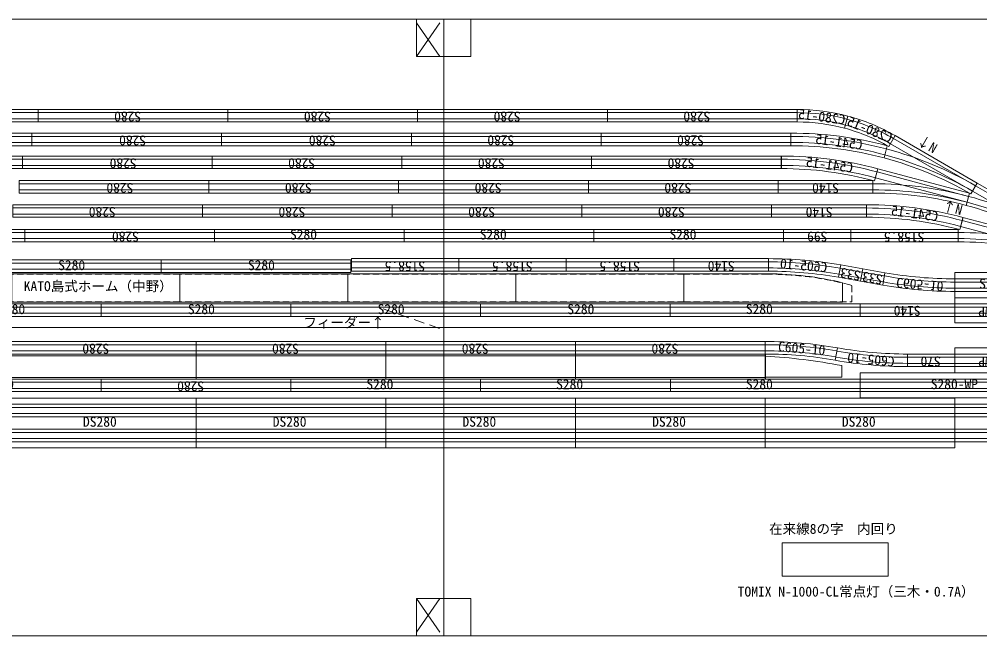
# Model space of a CAD drawing. Units: millimetres, scale not verified. Extents: x -3071 to 7470, y -7531 to 4357.
# Drawn here: x 1016 to 2434, y -3271 to -2361 of the extents above; entities that cross this region are included whole.
import ezdxf
from ezdxf.enums import TextEntityAlignment as Align

# ---------------------------------------------------------------- set-up
doc = ezdxf.new("R2010")
doc.units = ezdxf.units.MM
doc.header["$LTSCALE"] = 8
doc.linetypes.add('DASHED1', pattern=[1.8, 1.2, -0.6])
doc.linetypes.add('DASHED2', pattern=[3, 2, -1])
for name, color, linetype, lineweight in [('0-0', 7, 'Continuous', 9), ('0-7', 4, 'Continuous', 9), ('0-8', 3, 'Continuous', 9), ('0-A', 3, 'Continuous', 9)]:
    doc.layers.add(name, color=color, linetype=linetype, lineweight=lineweight)
doc.styles.add('ＭＳ ゴシック', font='')
doc.styles.get('ＭＳ ゴシック').set_extended_font_data('MS Gothic')

# ---------------------------------------------------------------- blocks, each defined once
blk = doc.blocks.new('2人掛け机共通')
at = {"layer": '0-7'}
for p, q in [((1164, 400), (1164, 455)), ((1204, 400), (1164, 400))]:
    blk.add_line(p, q, dxfattribs=at)
at = {"layer": '0-7', "color": 6}
blk.add_lwpolyline([(0, 0), (1204, 0), (1204, 455), (0, 455)], close=True, dxfattribs=at)
at = {"layer": '0-7'}
blk.add_lwpolyline([(40, 455), (40, 400), (0, 400)], dxfattribs=at)
blk = doc.blocks.new('N_TOMIX _ DS280')
at = {"layer": '0-0', "color": 3}
for p, q in [((0, 64.25), (280, 64.25)), ((0, -8.75), (280, -8.75))]:
    blk.add_line(p, q, dxfattribs=at)
at = {"layer": '0-0'}
for p, q in [((0, 64.25), (0, -8.75)), ((280, 64.25), (280, -8.75)), ((0, 55.5), (280, 55.5)), ((0, 37), (280, 37)), ((0, 18.5), (280, 18.5)), ((0, 0), (280, 0))]:
    blk.add_line(p, q, dxfattribs=at)
at = {"layer": '0-0', "color": 2}
for p, q in [((0, 50.75), (280, 50.75)), ((0, 41.75), (280, 41.75)), ((0, 13.75), (280, 13.75)), ((0, 4.75), (280, 4.75))]:
    blk.add_line(p, q, dxfattribs=at)
at = {"layer": '0-0', "color": 3, "style": 'ＭＳ ゴシック'}
blk.add_text('DS280', height=14.66, dxfattribs=at).set_placement((113.139, 17.814), align=Align.BOTTOM_LEFT)
blk = doc.blocks.new('N_TOMIX _ C280-15')
at = {"layer": '0-0'}
for p, q in [((0, 0), (0, 18.5)), ((70.075, -9.226), (74.863, 8.644))]:
    blk.add_line(p, q, dxfattribs=at)
for radius in [289.25, 270.75]:
    blk.add_arc((0, -270.75), radius, 75, 90, dxfattribs=at)
at = {"layer": '0-0', "color": 2}
for radius in [284.5, 275.5]:
    blk.add_arc((0, -270.75), radius, 75, 90, dxfattribs=at)
at = {"layer": '0-0', "color": 3, "style": 'ＭＳ ゴシック'}
blk.add_text('C280-15', height=14.66, rotation=352.5, dxfattribs=at).set_placement((0.716, 0.671), align=Align.BOTTOM_LEFT)
blk = doc.blocks.new('N_TOMIX _ S140')
at = {"layer": '0-0'}
for p, q in [((0, 18.5), (0, 0)), ((0, 18.5), (140, 18.5)), ((140, 18.5), (140, 0)), ((0, 0), (140, 0))]:
    blk.add_line(p, q, dxfattribs=at)
at = {"layer": '0-0', "color": 2}
for p, q in [((0, 13.75), (140, 13.75)), ((0, 4.75), (140, 4.75))]:
    blk.add_line(p, q, dxfattribs=at)
at = {"layer": '0-0', "color": 3, "style": 'ＭＳ ゴシック'}
blk.add_text('S140', height=14.66, dxfattribs=at).set_placement((49.909, -0.795), align=Align.BOTTOM_LEFT)
blk = doc.blocks.new('N_TOMIX _ S280(1)')
at = {"layer": '0-0'}
for p, q in [((0, 18.5), (280, 18.5)), ((0, 18.5), (0, 0)), ((280, 18.5), (280, 0)), ((0, 0), (280, 0))]:
    blk.add_line(p, q, dxfattribs=at)
at = {"layer": '0-0', "color": 2}
for p, q in [((0, 13.75), (280, 13.75)), ((0, 4.75), (280, 4.75))]:
    blk.add_line(p, q, dxfattribs=at)
at = {"layer": '0-0', "color": 3, "style": 'ＭＳ ゴシック'}
blk.add_text('S280', height=14.66, dxfattribs=at).set_placement((127.953, -0.977), align=Align.BOTTOM_LEFT)
blk = doc.blocks.new('N_TOMIX _ S158.5(1)')
at = {"layer": '0-0'}
for p, q in [((0, 18.5), (0, 0)), ((0, 18.5), (158.5, 18.5)), ((158.5, 18.5), (158.5, 0)), ((0, 0), (158.5, 0))]:
    blk.add_line(p, q, dxfattribs=at)
at = {"layer": '0-0', "color": 2}
for p, q in [((0, 13.75), (158.5, 13.75)), ((0, 4.75), (158.5, 4.75))]:
    blk.add_line(p, q, dxfattribs=at)
at = {"layer": '0-0', "color": 3, "style": 'ＭＳ ゴシック'}
blk.add_text('S158.5', height=14.66, dxfattribs=at).set_placement((49.769, -0.322), align=Align.BOTTOM_LEFT)
blk = doc.blocks.new('N_TOMIX _ S99')
at = {"layer": '0-0'}
for p, q in [((0, 18.5), (0, 0)), ((0, 18.5), (99, 18.5)), ((99, 18.5), (99, 0)), ((0, 0), (99, 0))]:
    blk.add_line(p, q, dxfattribs=at)
at = {"layer": '0-0', "color": 2}
for p, q in [((0, 13.75), (99, 13.75)), ((0, 4.75), (99, 4.75))]:
    blk.add_line(p, q, dxfattribs=at)
at = {"layer": '0-0', "color": 3, "style": 'ＭＳ ゴシック'}
blk.add_text('S99', height=14.66, dxfattribs=at).set_placement((34.395, -0.868), align=Align.BOTTOM_LEFT)
blk = doc.blocks.new('N_TOMIX _ S280')
at = {"layer": '0-0'}
for p, q in [((0, 18.5), (280, 18.5)), ((0, 18.5), (0, 0)), ((280, 18.5), (280, 0)), ((0, 0), (280, 0))]:
    blk.add_line(p, q, dxfattribs=at)
at = {"layer": '0-0', "color": 2}
for p, q in [((0, 13.75), (280, 13.75)), ((0, 4.75), (280, 4.75))]:
    blk.add_line(p, q, dxfattribs=at)
at = {"layer": '0-0', "color": 3, "style": 'ＭＳ ゴシック'}
blk.add_text('S280', height=14.66, dxfattribs=at).set_placement((111.392, -0.795), align=Align.BOTTOM_LEFT)
blk = doc.blocks.new('N_TOMIX _ S140(1)')
at = {"layer": '0-0'}
for p, q in [((0, 18.5), (0, 0)), ((0, 18.5), (140, 18.5)), ((140, 18.5), (140, 0)), ((0, 0), (140, 0))]:
    blk.add_line(p, q, dxfattribs=at)
at = {"layer": '0-0', "color": 2}
for p, q in [((0, 13.75), (140, 13.75)), ((0, 4.75), (140, 4.75))]:
    blk.add_line(p, q, dxfattribs=at)
at = {"layer": '0-0', "color": 3, "style": 'ＭＳ ゴシック'}
blk.add_text('S140', height=14.66, dxfattribs=at).set_placement((50.419, -1.451), align=Align.BOTTOM_LEFT)
blk = doc.blocks.new('3人掛け机')
at = {"layer": '0-7'}
for p, q in [((40, 455), (40, 400)), ((1764, 400), (1764, 455)), ((40, 400), (0, 400)), ((1804, 400), (1764, 400))]:
    blk.add_line(p, q, dxfattribs=at)
at = {"layer": '0-7', "color": 1}
for p, q in [((40, 400), (5.5, 449.5)), ((40, 449.5), (5.5, 400)), ((1764, 400), (1798.5, 449.5)), ((1798.5, 400), (1764, 449.5))]:
    blk.add_line(p, q, dxfattribs=at)
at = {"layer": '0-7', "color": 6}
blk.add_lwpolyline([(0, 0), (1804, 0), (1804, 455), (0, 455)], close=True, dxfattribs=at)
blk = doc.blocks.new('N_TOMIX _ C541-15')
at = {"layer": '0-0'}
for p, q in [((0, 185), (0, 0)), ((1376.06, -181.16), (1423.94, -2.47))]:
    blk.add_line(p, q, dxfattribs=at)
for radius in [5501.69, 5316.69]:
    blk.add_arc((0, -5316.68), radius, 75, 90, dxfattribs=at)
at = {"layer": '0-0', "color": 2}
for radius in [5454.19, 5364.19]:
    blk.add_arc((0, -5316.68), radius, 75, 90, dxfattribs=at)
at = {"layer": '0-0', "color": 3, "style": 'ＭＳ ゴシック'}
blk.add_text('C541-15', height=146.6, rotation=352.5, dxfattribs=at).set_placement((342.55, -12.14), align=Align.BOTTOM_LEFT)
blk = doc.blocks.new('N_TOMIX _ PL541-15')
at = {"layer": '0-0'}
for p, q in [((142.415, 18.749), (137.627, 36.619)), ((0, 0), (0, 18.5)), ((140, 18.5), (142.415, 18.749)), ((140, 18.5), (140, 0)), ((0, 0), (140, 0))]:
    blk.add_line(p, q, dxfattribs=at)
at = {"layer": '0-0', "color": 2}
for p, q in [((0, 13.75), (140, 13.75)), ((0, 4.75), (140, 4.75))]:
    blk.add_line(p, q, dxfattribs=at)
at = {"layer": '0-0'}
blk.add_arc((0, 550.25), 531.75, 270, 285, dxfattribs=at)
at = {"layer": '0-0', "color": 2}
for radius in [536.5, 545.5]:
    blk.add_arc((0, 550.25), radius, 270, 285, dxfattribs=at)
blk = doc.blocks.new('N_TOMIX _ S33')
at = {"layer": '0-0'}
for p, q in [((0, 18.5), (0, 0)), ((0, 18.5), (33, 18.5)), ((33, 18.5), (33, 0)), ((0, 0), (33, 0))]:
    blk.add_line(p, q, dxfattribs=at)
at = {"layer": '0-0', "color": 2}
for p, q in [((0, 13.75), (33, 13.75)), ((0, 4.75), (33, 4.75))]:
    blk.add_line(p, q, dxfattribs=at)
at = {"layer": '0-0', "color": 3, "style": 'ＭＳ ゴシック'}
blk.add_text('S33', height=14.66, dxfattribs=at).set_placement((1.759, -0.577), align=Align.BOTTOM_LEFT)
blk = doc.blocks.new('N_TOMIX _ C605-10')
at = {"layer": '0-0'}
for p, q in [((0, 0), (0, 18.5)), ((103.4, -9.046), (106.612, 9.173))]:
    blk.add_line(p, q, dxfattribs=at)
for radius, start, end in [(614.25, 80.00241, 89.99759), (595.75, 80.00248, 89.99752)]:
    blk.add_arc((-0.026, -595.75), radius, start, end, dxfattribs=at)
at = {"layer": '0-0', "color": 2}
for radius, start, end in [(609.5, 80.00243, 89.99757), (600.5, 80.00246, 89.99754)]:
    blk.add_arc((-0.026, -595.75), radius, start, end, dxfattribs=at)
at = {"layer": '0-0', "color": 3, "style": 'ＭＳ ゴシック'}
blk.add_text('C605-10', height=14.66, rotation=355, dxfattribs=at).set_placement((18.098, -0.287), align=Align.BOTTOM_LEFT)
blk = doc.blocks.new('N_KATO _ ストラクチャー _ 島式ホーム中間部')
at = {"layer": '0-0', "color": 5}
for p, q in [((0, 41.5), (248, 41.5)), ((0, 41.5), (0, -0.5)), ((248, -0.5), (248, 41.5)), ((0, -0.5), (248, -0.5))]:
    blk.add_line(p, q, dxfattribs=at)
at = {"layer": '0-0', "color": 4, "linetype": 'DASHED1'}
for p, q in [((248, 41), (0, 41)), ((248, 0), (0, 0))]:
    blk.add_line(p, q, dxfattribs=at)
blk = doc.blocks.new('N_KATO _ ストラクチャー _ 島式ホームエンド4R')
at = {"layer": '0-0', "color": 5}
for p, q in [((124, 41.5), (0, 41.5)), ((0, -0.5), (0, 41.5)), ((234, 28.363), (234, -0.5)), ((234, -0.5), (0, -0.5))]:
    blk.add_line(p, q, dxfattribs=at)
at = {"layer": '0-0', "color": 4, "linetype": 'DASHED1'}
for p, q in [((124, 41), (0, 41)), ((244.765, 25.101), (248, 24.234)), ((248, 0), (248, 24.234)), ((0, 0), (248, 0))]:
    blk.add_line(p, q, dxfattribs=at)
at = {"layer": '0-0', "color": 5}
blk.add_arc((124, -425.599), 467.099, 76.37914, 90, dxfattribs=at)
at = {"layer": '0-0', "color": 4, "linetype": 'DASHED1'}
blk.add_arc((124, -425.599), 466.599, 75, 90, dxfattribs=at)
blk = doc.blocks.new('N_TOMIX _\u3000S140_WP')
at = {"layer": '0-0'}
for p, q in [((0, 27.75), (0, -9.25)), ((0, 18.5), (140, 18.5)), ((140, 27.75), (140, -9.25)), ((0, 0), (140, 0))]:
    blk.add_line(p, q, dxfattribs=at)
at = {"layer": '0-0', "color": 4}
for p, q in [((0, 27.75), (140, 27.75)), ((0, -9.25), (140, -9.25))]:
    blk.add_line(p, q, dxfattribs=at)
at = {"layer": '0-0', "color": 2}
for p, q in [((0, 13.75), (140, 13.75)), ((0, 4.75), (140, 4.75))]:
    blk.add_line(p, q, dxfattribs=at)
at = {"layer": '0-0', "color": 3, "style": 'ＭＳ ゴシック'}
blk.add_text('S140-WP', height=14.66, dxfattribs=at).set_placement((35.715, -0.359), align=Align.BOTTOM_LEFT)
blk = doc.blocks.new('N_TOMIX _\u3000S280_WP')
at = {"layer": '0-0'}
for p, q in [((0, 27.75), (0, -9.25)), ((0, 18.5), (280, 18.5)), ((280, 27.75), (280, -9.25)), ((0, 0), (280, 0))]:
    blk.add_line(p, q, dxfattribs=at)
at = {"layer": '0-0', "color": 4}
for p, q in [((0, 27.75), (280, 27.75)), ((0, -9.25), (280, -9.25))]:
    blk.add_line(p, q, dxfattribs=at)
at = {"layer": '0-0', "color": 2}
for p, q in [((0, 13.75), (280, 13.75)), ((0, 4.75), (280, 4.75))]:
    blk.add_line(p, q, dxfattribs=at)
at = {"layer": '0-0', "color": 3, "style": 'ＭＳ ゴシック'}
blk.add_text('S280-WP', height=14.66, dxfattribs=at).set_placement((104.266, -0.65), align=Align.BOTTOM_LEFT)
blk = doc.blocks.new('N_TOMIX _ S70(1)')
at = {"layer": '0-0'}
for p, q in [((0, 18.5), (0, 0)), ((0, 18.5), (70, 18.5)), ((70, 18.5), (70, 0)), ((0, 0), (70, 0))]:
    blk.add_line(p, q, dxfattribs=at)
at = {"layer": '0-0', "color": 2}
for p, q in [((0, 13.75), (70, 13.75)), ((0, 4.75), (70, 4.75))]:
    blk.add_line(p, q, dxfattribs=at)
at = {"layer": '0-0', "color": 3, "style": 'ＭＳ ゴシック'}
blk.add_text('S70', height=14.66, dxfattribs=at).set_placement((20.805, -0.686), align=Align.BOTTOM_LEFT)
blk = doc.blocks.new('N_TOMIX _ ストラクチャー _ 島式ホーム屋根付中間部')
at = {"layer": '0-0', "color": 5}
for p, q in [((0, 37), (0, 0)), ((0, 34.5), (280, 34.5)), ((280, 37), (280, 0)), ((280, 2.5), (0, 2.5))]:
    blk.add_line(p, q, dxfattribs=at)
blk = doc.blocks.new('N_TOMIX _ ストラクチャー _ 島式ホームエンドR')
at = {"layer": '0-0', "color": 5}
for p, q in [((0, 37), (0, 0)), ((113, 20), (113, 3)), ((0, 3), (113, 3))]:
    blk.add_line(p, q, dxfattribs=at)
blk.add_arc((-53.964, -864.599), 900.217, 79.31145, 86.56334, dxfattribs=at)

msp = doc.modelspace()

# ---------------------------------------------------------------- linework, layer by layer
at = {"layer": '0-8', "color": 7}
for p, q in [((2266.5, -2653.393), (2266.5, -2634.893)), ((2408.895, -2653.64), (2404.106, -2671.509))]:
    msp.add_line(p, q, dxfattribs=at)
at = {"layer": '0-8', "color": 1, "linetype": 'DASHED2'}
msp.add_line((1553.329, -2788.667), (1641.017, -2818.959), dxfattribs=at)
at = {"layer": '0-8', "color": 5}
msp.add_lwpolyline([(2141.861, -3134.036), (2298.644, -3134.036), (2298.644, -3183.03), (2141.861, -3183.03)], close=True, dxfattribs=at)

# ---------------------------------------------------------------- block references
at = {"layer": '0-0'}
for name, p in [('N_TOMIX _ DS280', (996.981, -2984.728)), ('N_TOMIX _ DS280', (1276.981, -2984.728)), ('N_TOMIX _ DS280', (1556.981, -2984.728)), ('N_TOMIX _ DS280', (1836.981, -2984.728)), ('N_TOMIX _ DS280', (2116.981, -2984.728)), ('N_TOMIX _ S140(1)', (2396.981, -2947.728)), ('N_TOMIX _ S140(1)', (2396.981, -2984.728))]:
    msp.add_blockref(name, p, dxfattribs=at)
at = {"layer": '0-7'}
for name, p in [('3人掛け机', (-161.519, -2816.074)), ('2人掛け机共通', (1642.481, -2816.074))]:
    msp.add_blockref(name, p, dxfattribs=at)
at = {"layer": '0-7', "rotation": 180}
for name, p in [('3人掛け机', (1642.481, -2816.074)), ('2人掛け机共通', (2846.481, -2816.074))]:
    msp.add_blockref(name, p, dxfattribs=at)
at = {"layer": '0-8'}
for name, p, rotation in [('N_TOMIX _ S280(1)', (1044.031, -2494.177), 180), ('N_TOMIX _ S280(1)', (1324.031, -2494.177), 180), ('N_TOMIX _ S280(1)', (1604.031, -2494.177), 180), ('N_TOMIX _ S280(1)', (1884.031, -2494.177), 180), ('N_TOMIX _ S280(1)', (2164.031, -2494.177), 180), ('N_TOMIX _ S280', (1034.76, -2529.277), 180), ('N_TOMIX _ S280', (1314.76, -2529.277), 180), ('N_TOMIX _ S280', (1594.76, -2529.277), 180), ('N_TOMIX _ S280(1)', (1874.76, -2529.277), 180), ('N_TOMIX _ S280(1)', (2154.76, -2529.277), 180), ('N_TOMIX _ PL541-15', (2429.9, -2602.929), 150), ('N_TOMIX _ S280', (1020.774, -2563.042), 180), ('N_TOMIX _ S280', (1300.774, -2563.042), 180), ('N_TOMIX _ S280(1)', (1580.774, -2563.042), 180), ('N_TOMIX _ S280(1)', (1860.774, -2563.042), 180), ('N_TOMIX _ S280(1)', (2140.774, -2563.042), 180), ('N_TOMIX _ PL541-15', (2418.433, -2617.959), 165), ('N_TOMIX _ S280', (1296.007, -2599.346), 180), ('N_TOMIX _ S280(1)', (1576.007, -2599.346), 180), ('N_TOMIX _ S280(1)', (1856.007, -2599.346), 180), ('N_TOMIX _ S280(1)', (2136.007, -2599.346), 180), ('N_TOMIX _ S140', (2276.007, -2599.346), 180), ('N_TOMIX _ PL541-15', (2551.143, -2672.929), 150), ('N_TOMIX _ S280(1)', (1286.479, -2634.89), 180), ('N_TOMIX _ S280(1)', (1566.479, -2634.89), 180), ('N_TOMIX _ S280(1)', (1846.479, -2634.89), 180), ('N_TOMIX _ S280(1)', (2126.479, -2634.89), 180), ('N_TOMIX _ S140', (2266.479, -2634.89), 180), ('N_TOMIX _ PL541-15', (2544.124, -2689.874), 165), ('N_TOMIX _ S280', (1024.212, -2671.194), 180), ('N_TOMIX _ S280', (1304.212, -2671.194), 180), ('N_TOMIX _ S99', (2243.212, -2671.194), 180), ('N_TOMIX _ S158.5(1)', (2401.712, -2671.194), 180), ('N_TOMIX _ S158.5(1)', (1664.951, -2714.459), 180), ('N_TOMIX _ S158.5(1)', (1823.451, -2714.459), 180), ('N_TOMIX _ S158.5(1)', (1981.951, -2714.459), 180), ('N_TOMIX _ S140', (2121.951, -2714.459), 180), ('N_TOMIX _ S33', (2261.061, -2729.517), 170), ('N_TOMIX _ S33', (2293.56, -2735.247), 170), ('N_TOMIX _\u3000S140_WP', (2536.96, -2781.294), 180), ('N_TOMIX _ S140(1)', (2396.96, -2781.294), 180)]:
    msp.add_blockref(name, p, dxfattribs=dict(at, rotation=rotation))
at = {"layer": '0-8', "yscale": -1}
for name, p, rotation in [('N_TOMIX _ C280-15', (2234.106, -2521.902), 165), ('N_TOMIX _ C280-15', (2299.406, -2548.95), 150), ('N_TOMIX _ C605-10', (2225.35, -2742.006), 170), ('N_TOMIX _ C605-10', (2293.56, -2735.247), 350)]:
    msp.add_blockref(name, p, dxfattribs=dict(at, rotation=rotation))
at = {"layer": '0-8', "xscale": 0.1, "yscale": -0.1, "rotation": 165}
for p in [(2292.402, -2565.828), (2278.401, -2599.661), (2404.106, -2671.509)]:
    msp.add_blockref('N_TOMIX _ C541-15', p, dxfattribs=at)
at = {"layer": '0-8'}
for name, p in [('N_TOMIX _ S280', (1304.212, -2689.694)), ('N_TOMIX _ S280', (1584.212, -2689.694)), ('N_TOMIX _ S280', (1864.212, -2689.694)), ('N_TOMIX _ S280(1)', (945.502, -2734.895)), ('N_TOMIX _ S280(1)', (1225.502, -2734.895)), ('N_TOMIX _\u3000S140_WP', (2396.96, -2762.794)), ('N_KATO _ ストラクチャー _ 島式ホーム中間部', (1004.96, -2778.369)), ('N_KATO _ ストラクチャー _ 島式ホーム中間部', (1252.96, -2778.369)), ('N_KATO _ ストラクチャー _ 島式ホーム中間部', (1500.96, -2778.369)), ('N_KATO _ ストラクチャー _ 島式ホーム中間部', (1748.96, -2778.369)), ('N_KATO _ ストラクチャー _ 島式ホームエンド4R', (1996.96, -2778.369)), ('N_TOMIX _ S280(1)', (856.96, -2799.794)), ('N_TOMIX _ S280(1)', (1136.96, -2799.794)), ('N_TOMIX _ S280(1)', (1416.96, -2799.794)), ('N_TOMIX _ S280(1)', (1696.96, -2799.794)), ('N_TOMIX _ S280', (1976.96, -2799.794))]:
    msp.add_blockref(name, p, dxfattribs=at)
at = {"layer": '0-A', "rotation": 180}
for name, p in [('N_TOMIX _ S280(1)', (1276.993, -2836.728)), ('N_TOMIX _ S280(1)', (1556.993, -2836.728)), ('N_TOMIX _ S280(1)', (1836.993, -2836.728)), ('N_TOMIX _ S280(1)', (2116.993, -2836.728)), ('N_TOMIX _ C605-10', (2326.981, -2855.228)), ('N_TOMIX _\u3000S140_WP', (2536.981, -2855.228)), ('N_TOMIX _ ストラクチャー _ 島式ホーム屋根付中間部', (1276.993, -2855.228)), ('N_TOMIX _ ストラクチャー _ 島式ホーム屋根付中間部', (1556.993, -2855.228)), ('N_TOMIX _ ストラクチャー _ 島式ホーム屋根付中間部', (1836.993, -2855.228)), ('N_TOMIX _ ストラクチャー _ 島式ホーム屋根付中間部', (2117.191, -2855.228)), ('N_TOMIX _ S70(1)', (2396.981, -2855.228)), ('N_TOMIX _ S280(1)', (1416.981, -2892.228))]:
    msp.add_blockref(name, p, dxfattribs=at)
at = {"layer": '0-A'}
for name, p in [('N_TOMIX _ C605-10', (2116.993, -2855.228)), ('N_TOMIX _ ストラクチャー _ 島式ホームエンドR', (2116.993, -2892.228)), ('N_TOMIX _\u3000S280_WP', (2256.981, -2910.728)), ('N_TOMIX _ S280', (856.981, -2910.728)), ('N_TOMIX _ S280', (1416.981, -2910.728)), ('N_TOMIX _ S280', (1696.981, -2910.728)), ('N_TOMIX _ S280', (1976.981, -2910.728))]:
    msp.add_blockref(name, p, dxfattribs=at)

# ---------------------------------------------------------------- texts
at = {"layer": '0-8', "style": 'ＭＳ ゴシック'}
for s, rotation, p in [('↓N', 330, (2337.153, -2548.391)), ('↑N', 345, (2375.742, -2646.793))]:
    msp.add_text(s, height=14.66, rotation=rotation, dxfattribs=at).set_placement(p, align=Align.BOTTOM_LEFT)
for s, p in [('KATO島式ホーム（中野）', (1022.654, -2766.823)), ('フィーダー↑', (1435.349, -2820.553)), ('在来線8の字\u3000内回り', (2122.708, -3124.949)), ('TOMIX N-1000-CL常点灯（三木・0.7A）', (2076.416, -3217.532))]:
    msp.add_text(s, height=14.66, dxfattribs=at).set_placement(p, align=Align.BOTTOM_LEFT)

doc.saveas('drawing.dxf')
